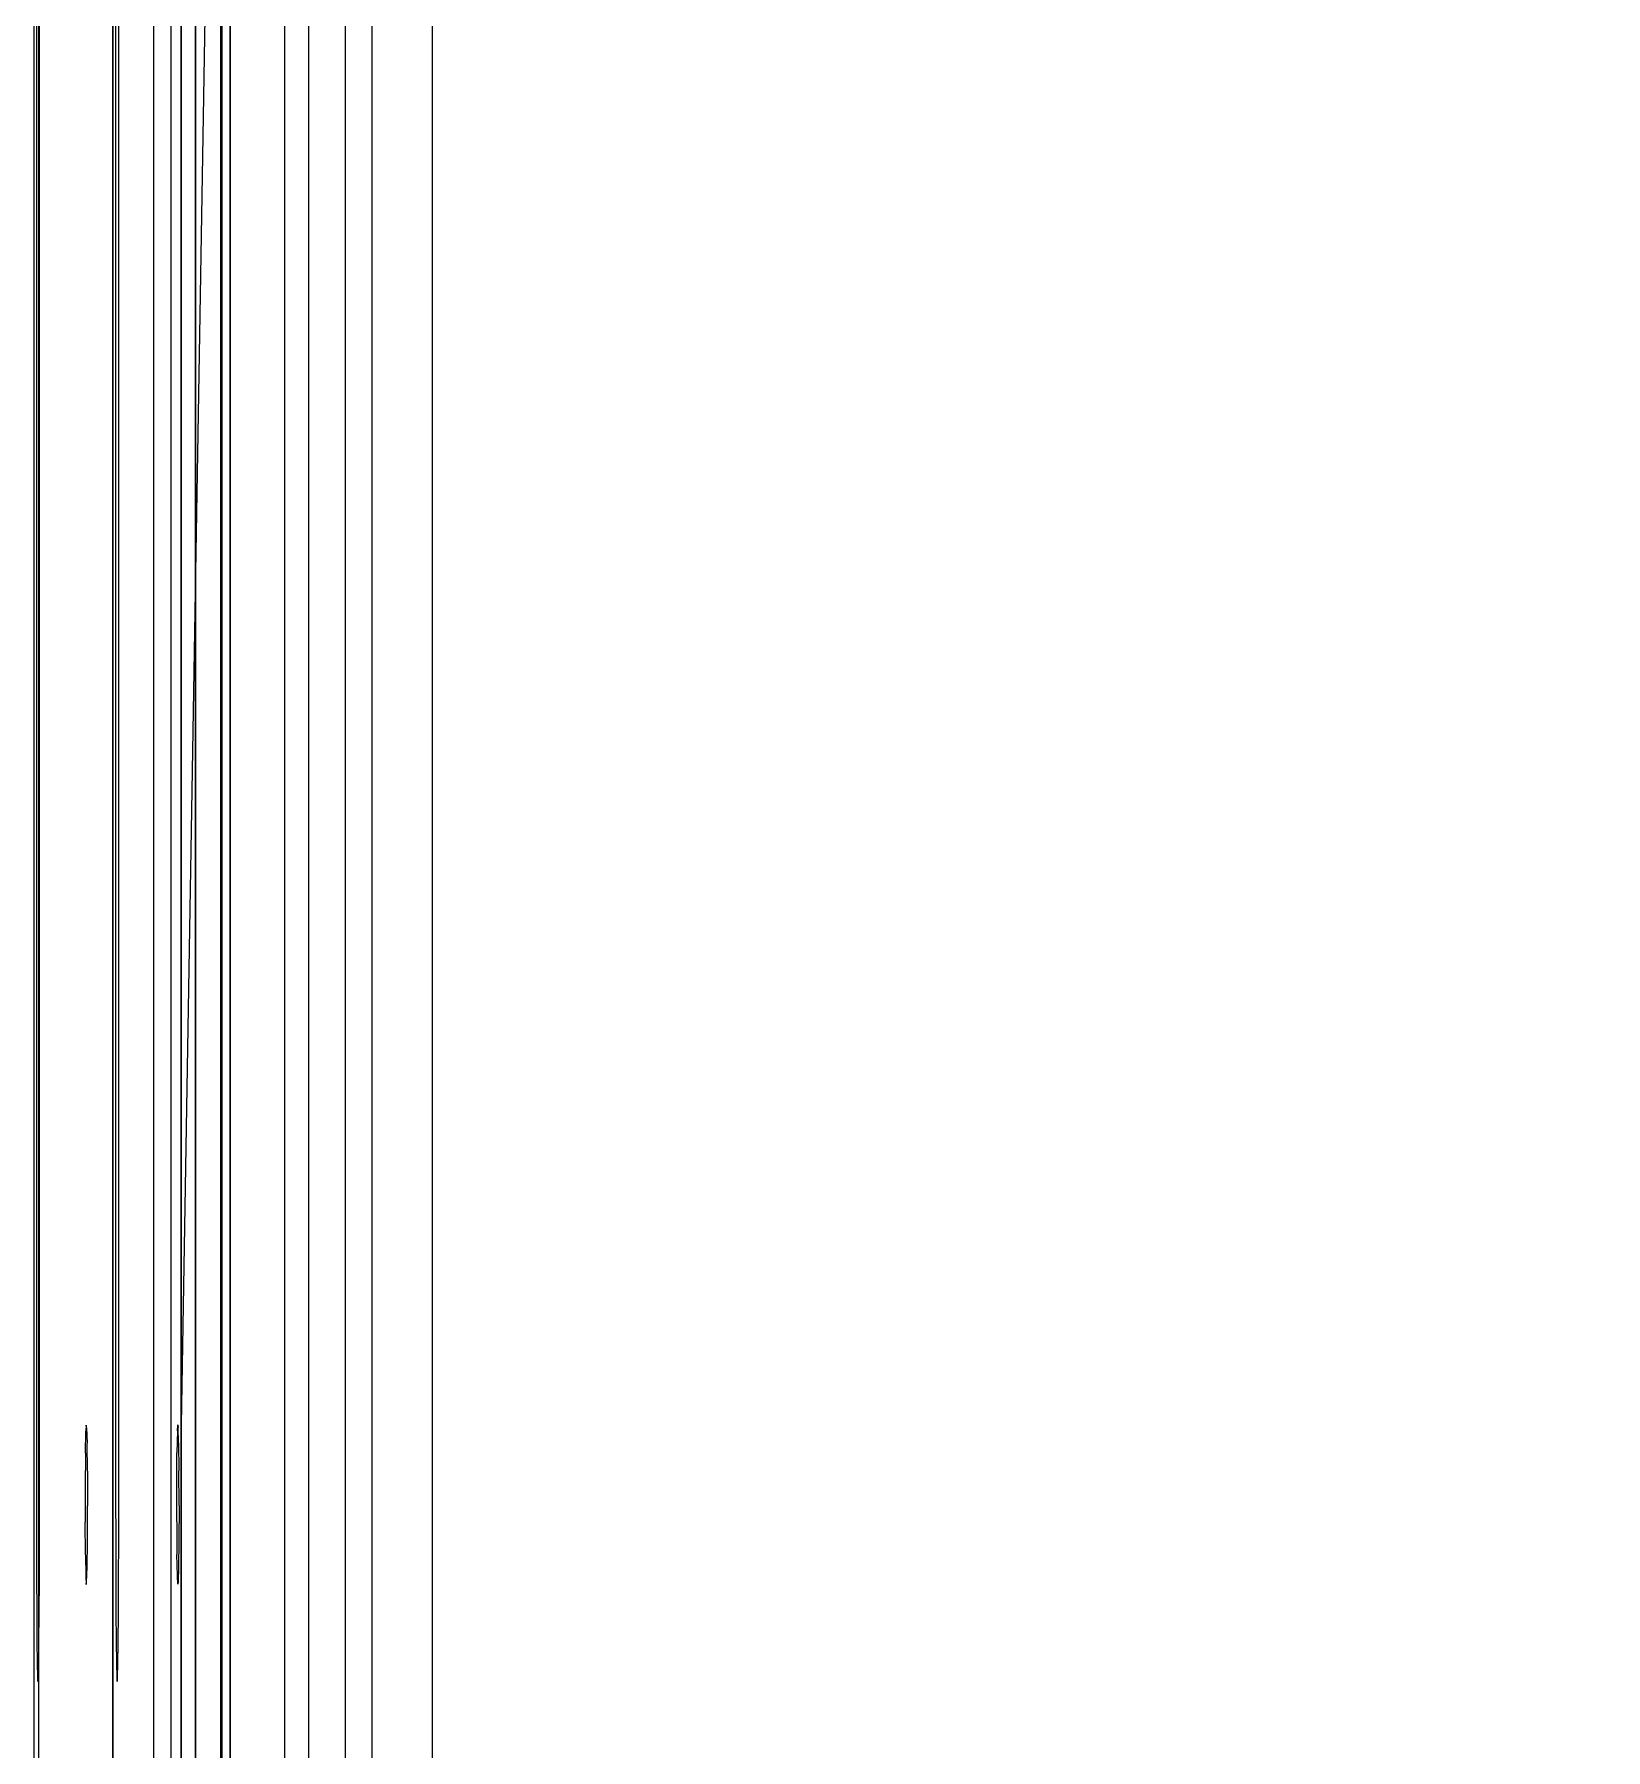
# Model space of a CAD drawing. Extents: x 0 to 230, y -306 to 0.
# Drawn here: x -0.1 to 69.2, y -151.1 to -75.5 of the extents above; entities that cross this region are included whole.
import ezdxf

# ---------------------------------------------------------------- set-up
doc = ezdxf.new("R2010")
doc.units = 0
doc.header["$MEASUREMENT"] = 0
for name, color, linetype in [('Layer1', 252, 'CONTINUOUS'), ('Layer2', 252, 'CONTINUOUS'), ('Layer3', 254, 'CONTINUOUS')]:
    doc.layers.add(name, color=color, linetype=linetype)

msp = doc.modelspace()

# ---------------------------------------------------------------- linework, layer by layer
at = {"layer": 'Layer1', "linetype": 'Continuous'}
for points, invisible_edges in [([(0, -140.092, 219.989), (0, -3.003, 219.989), (0.074, -3.003, 220.376), (0.074, -140.092, 220.376)], 15), ([(0.074, -140.092, 220.376), (0.074, -3.003, 220.376), (0.291, -3.003, 220.705), (0.291, -140.092, 220.705)], 15), ([(0.618, -140.092, 220.924), (0.291, -140.092, 220.705), (0.291, -3.003, 220.705), (0.618, -3.003, 220.924)], 15), ([(0.618, -3.003, 220.924), (1.004, -3.003, 221.002), (1.004, -140.092, 221.002), (0.618, -140.092, 220.924)], 15), ([(1.004, -3.003, 221.002), (6.378, -34.209, 221.002), (6.378, -271.791, 221.002), (1.004, -302.996, 221.002)], 15), ([(1.004, -140.092, 221.002), (5.003, -140.092, 221.002), (5.003, -3.003, 221.002), (1.004, -3.003, 221.002)], 15), ([(0.645, -18.9, 203.062), (0.278, -18.939, 203.426), (0.776, -140.092, 202.999), (1.144, -140.092, 202.929)], 15), ([(1.144, -140.092, 202.929), (4.007, -138.742, 202.929), (1.144, -18.886, 202.929), (0.645, -18.9, 203.062)], 15), ([(4.007, -138.742, 202.929), (5.858, -138.742, 202.929), (5.858, -18.886, 202.929), (1.144, -18.886, 202.929)], 15), ([(0.14, -18.992, 203.924), (0, -18.992, 219.989), (0, -140.092, 219.989), (0.14, -140.092, 203.924)], 5), ([(0.278, -18.939, 203.426), (0.14, -18.992, 203.924), (0.278, -140.092, 203.426), (0.437, -140.092, 203.22)], 15), ([(0.278, -140.092, 203.426), (0.14, -140.092, 203.924), (0.14, -18.992, 203.924)], 15), ([(0.776, -140.092, 202.999), (0.645, -140.092, 203.062), (0.278, -18.939, 203.426)], 15), ([(0.278, -18.939, 203.426), (0.645, -140.092, 203.062), (0.437, -140.092, 203.22)], 15), ([(3.633, -18.992, 203.924), (3.493, -18.992, 219.989), (3.493, -140.092, 219.989), (3.633, -140.092, 203.924)], 5), ([(36.657, -21.097, 2.254), (17.748, -153.146, 2.254), (17.749, -115.244, 2.254)], 15), ([(36.657, -21.097, 2.254), (36.657, -284.905, 2.254), (17.748, -153.146, 2.254)], 15), ([(36.657, -21.097, 2.254), (17.749, -115.244, 2.254), (17.752, -39.051, 2.254)], 15), ([(36.657, -284.905, 2.254), (36.657, -21.097, 2.254), (56.578, -21.097, 2.254)], 15), ([(56.578, -21.097, 2.254), (56.578, -284.905, 2.254), (36.657, -284.905, 2.254)], 15), ([(56.578, -284.905, 2.254), (115, -21.097, 2.254), (56.578, -21.097, 2.254)], 15), ([(115, -21.097, 2.254), (115, -284.906, 2.254), (56.578, -284.905, 2.254)], 15), ([(10.421, -276.171, 130.48), (8.522, -273.659, 192.621), (8.522, -32.379, 192.621), (10.421, -29.943, 130.479)], 15), ([(11.508, -32.252, 127.489), (10.421, -29.943, 130.479), (10.421, -276.171, 130.48), (11.508, -273.745, 127.489)], 15), ([(6.106, -34.209, 202.628), (8.522, -32.379, 192.621), (8.522, -273.659, 192.621), (6.106, -271.791, 202.628)], 15), ([(13.066, -34.864, 88.68), (13.066, -271.134, 88.68), (11.508, -273.745, 127.489), (11.508, -32.252, 127.489)], 15), ([(6.106, -271.791, 202.628), (6.106, -34.209, 202.628), (1.413, -33.003, 202.628)], 15), ([(5.003, -140.092, 221.002), (5.389, -140.092, 220.924), (5.352, -33.828, 220.939), (5.003, -33.828, 221.002)], 15), ([(5.352, -33.828, 220.939), (5.716, -33.828, 220.705), (5.716, -140.092, 220.705), (5.389, -140.092, 220.924)], 15), ([(5.716, -140.092, 220.705), (5.933, -140.092, 220.376), (5.947, -33.828, 220.339), (5.716, -33.828, 220.705)], 15), ([(5.947, -33.828, 220.339), (6.007, -33.828, 219.989), (6.007, -140.092, 219.989), (5.933, -140.092, 220.376)], 15), ([(6.236, -136.816, 212.034), (6.102, -136.816, 202.358), (6.106, -34.209, 202.628), (8.114, -34.209, 221.002)], 15), ([(8.114, -34.209, 221.002), (6.378, -136.816, 221.002), (6.236, -136.816, 212.034)], 15), ([(6.378, -34.209, 221.002), (8.114, -34.209, 221.002), (6.378, -136.816, 221.002)], 13), ([(14.223, -270.776, 84.866), (13.066, -271.134, 88.68), (13.066, -34.864, 88.68), (14.223, -35.221, 84.866)], 15), ([(15.755, -268.208, 46.705), (15.755, -37.789, 46.705), (14.223, -35.221, 84.866), (14.223, -270.776, 84.866)], 15), ([(17.019, -37.658, 42.803), (15.755, -37.789, 46.705), (15.755, -268.208, 46.705), (17.019, -268.339, 42.803)], 15), ([(17.019, -37.658, 42.688), (17.019, -268.339, 42.688), (17.752, -266.949, 21.08), (17.752, -39.049, 21.08)], 15), ([(17.752, -39.049, 2.254), (17.752, -266.949, 2.254), (17.752, -266.949, 21.08), (17.752, -39.049, 21.08)], 15), ([(2.182, -137.093, 210.701), (6.216, -137.081, 210.701), (6.236, -136.819, 212.034), (2.201, -136.831, 212.034)], 5), ([(6.236, -136.819, 212.034), (6.25, -136.939, 212.944), (2.215, -136.951, 212.944), (2.201, -136.831, 212.034)], 10), ([(2.613, -169.499, 202.628), (2.692, -166.747, 208.604), (2.692, -139.567, 208.604), (2.609, -136.816, 202.358)], 15), ([(2.885, -169.474, 221.002), (2.885, -136.816, 221.002), (2.795, -140.286, 215.548), (2.795, -166.028, 215.548)], 15), ([(6.106, -169.499, 202.628), (6.185, -166.747, 208.604), (6.185, -139.567, 208.604), (6.102, -136.816, 202.358)], 15), ([(6.102, -136.816, 202.358), (6.102, -136.816, 202.358), (6.185, -139.567, 208.604), (6.196, -138.129, 209.295)], 15), ([(6.236, -136.816, 212.034), (6.213, -137.184, 210.469), (6.196, -138.129, 209.295), (6.102, -136.816, 202.358)], 15), ([(6.236, -136.816, 212.034), (6.249, -136.917, 212.873), (6.269, -137.597, 214.243), (6.378, -136.816, 221.002)], 15), ([(6.269, -137.597, 214.243), (6.282, -138.681, 215.138), (6.288, -140.286, 215.548), (6.378, -136.816, 221.002)], 15), ([(6.378, -169.474, 221.002), (6.378, -136.816, 221.002), (6.288, -140.286, 215.548), (6.288, -166.028, 215.548)], 14), ([(6.197, -138.051, 209.361), (2.162, -138.063, 209.361), (2.182, -137.093, 210.701), (6.216, -137.081, 210.701)], 5), ([(6.25, -136.939, 212.944), (2.215, -136.951, 212.944), (2.234, -137.629, 214.263), (6.269, -137.617, 214.263)], 5), ([(6.269, -137.617, 214.263), (6.283, -138.849, 215.219), (2.248, -138.861, 215.219), (2.234, -137.629, 214.263)], 10), ([(2.162, -138.063, 209.361), (2.15, -139.58, 208.604), (6.185, -139.567, 208.604), (6.197, -138.051, 209.361)], 10), ([(4.007, -141.331, 203.014), (4.007, -138.742, 202.929), (1.144, -140.092, 202.929), (1.143, -141.856, 203.107)], 15), ([(6.288, -140.377, 215.547), (6.283, -138.849, 215.219), (2.248, -138.861, 215.219), (2.253, -140.389, 215.547)], 10), ([(5.858, -141.736, 202.977), (4.007, -141.331, 203.014), (5.858, -138.742, 202.929)], 15), ([(4.007, -141.331, 203.014), (4.007, -141.331, 203.014), (5.858, -138.742, 202.929)], 15), ([(4.007, -141.331, 203.014), (4.007, -138.742, 202.929), (5.858, -138.742, 202.929)], 15), ([(2.15, -139.58, 208.604), (2.151, -141.108, 208.603), (6.185, -141.096, 208.603), (6.185, -139.567, 208.604)], 10), ([(0.074, -140.092, 220.376), (0, -140.092, 219.989), (0.002, -141.809, 219.803), (0.069, -141.733, 220.195)], 15), ([(0, -140.092, 219.989), (0.002, -141.809, 219.803), (0.138, -141.889, 204.128), (0.14, -140.092, 203.924)], 10), ([(0.291, -140.092, 220.705), (0.074, -140.092, 220.376), (0.069, -141.733, 220.195), (0.292, -141.8, 220.532)], 15), ([(0.138, -141.889, 204.128), (0.14, -140.092, 203.924), (0.212, -141.732, 203.723)], 15), ([(0.212, -141.732, 203.723), (0.14, -140.092, 203.924), (0.278, -140.092, 203.426)], 15), ([(0.212, -141.732, 203.723), (0.278, -140.092, 203.426), (0.436, -141.798, 203.392)], 15), ([(0.437, -140.092, 203.22), (0.278, -140.092, 203.426), (0.436, -141.798, 203.392)], 15), ([(0.618, -140.092, 220.924), (0.634, -141.843, 220.754), (0.292, -141.8, 220.532), (0.291, -140.092, 220.705)], 15), ([(0.645, -140.092, 203.062), (0.436, -141.798, 203.392), (0.775, -141.842, 203.175)], 15), ([(0.436, -141.798, 203.392), (0.437, -140.092, 203.22), (0.645, -140.092, 203.062)], 15), ([(1.004, -140.092, 221.002), (1.005, -141.856, 220.823), (0.634, -141.843, 220.754), (0.618, -140.092, 220.924)], 15), ([(0.775, -141.842, 203.175), (0.645, -140.092, 203.062), (0.776, -140.092, 202.999)], 15), ([(0.776, -140.092, 202.999), (0.775, -141.842, 203.175), (1.143, -141.856, 203.107)], 15), ([(0.776, -140.092, 202.999), (1.144, -140.092, 202.929), (1.143, -141.856, 203.107)], 15), ([(5.003, -140.092, 221.002), (5.001, -141.856, 220.823), (1.005, -141.856, 220.823), (1.004, -140.092, 221.002)], 15), ([(6.288, -140.377, 215.547), (6.282, -141.982, 215.137), (2.247, -141.994, 215.137), (2.253, -140.389, 215.547)], 10), ([(2.79, -141.814, 215.22), (2.795, -140.286, 215.548), (2.795, -166.004, 215.548), (2.79, -164.476, 215.22)], 15), ([(3.493, -140.092, 219.989), (3.495, -141.809, 219.803), (3.632, -141.889, 204.128), (3.633, -140.092, 203.924)], 10), ([(5.389, -140.092, 220.924), (5.373, -141.843, 220.754), (5.001, -141.856, 220.823), (5.003, -140.092, 221.002)], 15), ([(5.716, -140.092, 220.705), (5.714, -141.8, 220.532), (5.373, -141.843, 220.754), (5.389, -140.092, 220.924)], 15), ([(5.714, -141.8, 220.532), (5.937, -141.733, 220.195), (5.933, -140.092, 220.376), (5.716, -140.092, 220.705)], 15), ([(5.937, -141.733, 220.195), (6.005, -141.809, 219.803), (6.007, -140.092, 219.989), (5.933, -140.092, 220.376)], 15), ([(6.283, -141.814, 215.22), (6.288, -140.286, 215.548), (6.288, -166.004, 215.548), (6.283, -164.476, 215.22)], 15), ([(4.007, -141.331, 203.014), (1.143, -141.856, 203.107), (1.142, -142.543, 203.274), (4.004, -142.545, 203.268)], 15), ([(6.185, -141.096, 208.603), (6.196, -142.534, 209.294), (2.161, -142.546, 209.294), (2.151, -141.108, 208.603)], 10), ([(2.703, -163.703, 209.362), (2.692, -165.219, 208.605), (2.692, -141.096, 208.605), (2.703, -142.612, 209.362)], 15), ([(4.004, -142.545, 203.268), (4.007, -141.331, 203.014), (5.858, -141.736, 202.977)], 15), ([(6.197, -163.703, 209.362), (6.185, -165.219, 208.605), (6.185, -141.096, 208.605), (6.197, -142.612, 209.362)], 15), ([(0.069, -141.733, 220.195), (0.002, -141.809, 219.803), (0.007, -143.524, 219.219), (0.074, -143.308, 219.713)], 15), ([(0.002, -141.809, 219.803), (0.007, -143.524, 219.219), (0.133, -143.598, 204.729), (0.138, -141.889, 204.128)], 10), ([(0.074, -143.308, 219.713), (0.297, -143.438, 220.031), (0.292, -141.8, 220.532), (0.069, -141.733, 220.195)], 15), ([(0.133, -143.598, 204.729), (0.208, -143.306, 204.204), (0.138, -141.889, 204.128)], 15), ([(0.208, -143.306, 204.204), (0.138, -141.889, 204.128), (0.212, -141.732, 203.723)], 15), ([(0.432, -143.436, 203.893), (0.208, -143.306, 204.204), (0.212, -141.732, 203.723)], 15), ([(0.432, -143.436, 203.893), (0.212, -141.732, 203.723), (0.436, -141.798, 203.392)], 15), ([(0.297, -143.438, 220.031), (0.638, -143.524, 220.24), (0.634, -141.843, 220.754), (0.292, -141.8, 220.532)], 15), ([(0.436, -141.798, 203.392), (0.432, -143.436, 203.893), (0.771, -143.522, 203.689)], 15), ([(0.771, -143.522, 203.689), (0.436, -141.798, 203.392), (0.775, -141.842, 203.175)], 15), ([(0.634, -141.843, 220.754), (1.005, -141.856, 220.823), (1.009, -143.55, 220.306), (0.638, -143.524, 220.24)], 15), ([(0.771, -143.522, 203.689), (1.142, -142.543, 203.274), (0.775, -141.842, 203.175)], 15), ([(1.142, -142.543, 203.274), (0.775, -141.842, 203.175), (1.143, -141.856, 203.107)], 15), ([(5.001, -141.856, 220.823), (4.997, -143.55, 220.306), (1.009, -143.55, 220.306), (1.005, -141.856, 220.823)], 15), ([(6.282, -141.982, 215.137), (6.269, -143.066, 214.242), (2.234, -143.079, 214.242), (2.247, -141.994, 215.137)], 10), ([(2.79, -164.476, 215.22), (2.776, -163.244, 214.264), (2.776, -143.046, 214.264), (2.79, -141.814, 215.22)], 15), ([(3.495, -141.809, 219.803), (3.5, -143.524, 219.219), (3.626, -143.598, 204.729), (3.632, -141.889, 204.128)], 10), ([(3.998, -144.453, 204.051), (4.871, -144.453, 204.051), (5.858, -141.736, 202.977), (4.002, -143.467, 203.583)], 15), ([(5.858, -141.736, 202.977), (4.004, -142.545, 203.268), (4.002, -143.467, 203.583)], 15), ([(4.871, -144.453, 204.051), (4.978, -144.448, 204.054), (5.375, -144.317, 204.131), (5.858, -141.736, 202.977)], 15), ([(5.368, -143.524, 220.24), (4.997, -143.55, 220.306), (5.001, -141.856, 220.823), (5.373, -141.843, 220.754)], 15), ([(5.714, -141.8, 220.532), (5.373, -141.843, 220.754), (5.368, -143.524, 220.24), (5.71, -143.438, 220.031)], 15), ([(5.375, -144.317, 204.131), (5.582, -144.155, 204.226), (5.725, -143.973, 204.333), (5.858, -141.736, 202.977)], 15), ([(5.937, -141.733, 220.195), (5.714, -141.8, 220.532), (5.71, -143.438, 220.031), (5.933, -143.308, 219.713)], 15), ([(5.725, -143.973, 204.333), (5.873, -143.432, 204.651), (5.858, -141.736, 202.977)], 15), ([(5.933, -143.308, 219.713), (6, -143.524, 219.219), (6.005, -141.809, 219.803), (5.937, -141.733, 220.195)], 15), ([(6.283, -164.476, 215.22), (6.269, -163.244, 214.264), (6.269, -143.046, 214.264), (6.283, -141.814, 215.22)], 15), ([(0.771, -143.522, 203.689), (1.142, -142.543, 203.274), (1.139, -143.55, 203.625)], 15), ([(1.139, -143.55, 203.625), (4.002, -143.467, 203.583), (4.004, -142.545, 203.268), (1.142, -142.543, 203.274)], 15), ([(6.213, -143.479, 210.468), (6.196, -142.534, 209.294), (2.161, -142.546, 209.294), (2.179, -143.491, 210.468)], 10), ([(2.703, -163.679, 209.362), (2.723, -162.709, 210.702), (2.723, -143.582, 210.702), (2.703, -142.612, 209.362)], 15), ([(6.197, -163.679, 209.362), (6.216, -162.709, 210.702), (6.216, -143.582, 210.702), (6.197, -142.612, 209.362)], 15), ([(0.074, -143.308, 219.713), (0.007, -143.524, 219.219), (0.015, -145.063, 218.266), (0.08, -144.76, 218.94)], 15), ([(0.007, -143.524, 219.219), (0.015, -145.063, 218.266), (0.125, -145.127, 205.698), (0.133, -143.598, 204.729)], 10), ([(0.297, -143.438, 220.031), (0.074, -143.308, 219.713), (0.08, -144.76, 218.94), (0.303, -144.95, 219.226)], 15), ([(0.208, -143.306, 204.204), (0.133, -143.598, 204.729), (0.125, -145.127, 205.698), (0.201, -144.758, 204.977)], 15), ([(0.208, -143.306, 204.204), (0.201, -144.758, 204.977), (0.425, -144.947, 204.697), (0.432, -143.436, 203.893)], 15), ([(0.638, -143.524, 220.24), (0.297, -143.438, 220.031), (0.303, -144.95, 219.226), (0.645, -145.074, 219.414)], 15), ([(0.425, -144.947, 204.697), (0.764, -145.071, 204.513), (0.771, -143.522, 203.689), (0.432, -143.436, 203.893)], 15), ([(1.016, -145.112, 219.474), (1.009, -143.55, 220.306), (0.638, -143.524, 220.24), (0.645, -145.074, 219.414)], 15), ([(0.764, -145.071, 204.513), (1.132, -145.112, 204.456), (1.139, -143.55, 203.625), (0.771, -143.522, 203.689)], 15), ([(4.991, -145.112, 219.474), (4.997, -143.55, 220.306), (1.009, -143.55, 220.306), (1.016, -145.112, 219.474)], 15), ([(3.998, -144.453, 204.051), (1.132, -145.112, 204.456), (1.139, -143.55, 203.625), (4.002, -143.467, 203.583)], 15), ([(6.236, -143.847, 212.034), (6.213, -143.479, 210.468), (2.179, -143.491, 210.468), (2.201, -143.859, 212.034)], 10), ([(6.249, -143.746, 212.872), (2.214, -143.758, 212.872), (2.234, -143.079, 214.242), (6.269, -143.066, 214.242)], 5), ([(2.723, -143.582, 210.702), (2.742, -143.844, 212.034), (2.742, -162.446, 212.034), (2.723, -162.709, 210.702)], 15), ([(2.756, -143.724, 212.945), (2.776, -143.046, 214.264), (2.776, -163.244, 214.264), (2.756, -162.566, 212.945)], 15), ([(3.5, -143.524, 219.219), (3.508, -145.063, 218.266), (3.618, -145.127, 205.698), (3.626, -143.598, 204.729)], 10), ([(5.362, -145.074, 219.414), (5.368, -143.524, 220.24), (4.997, -143.55, 220.306), (4.991, -145.112, 219.474)], 15), ([(5.362, -145.074, 219.414), (5.703, -144.95, 219.226), (5.71, -143.438, 220.031), (5.368, -143.524, 220.24)], 15), ([(5.703, -144.95, 219.226), (5.926, -144.76, 218.94), (5.933, -143.308, 219.713), (5.71, -143.438, 220.031)], 15), ([(5.881, -145.002, 205.599), (5.873, -143.432, 204.651), (5.725, -143.973, 204.333)], 15), ([(5.926, -144.76, 218.94), (5.992, -145.063, 218.266), (6, -143.524, 219.219), (5.933, -143.308, 219.713)], 15), ([(6.216, -143.582, 210.702), (6.236, -143.844, 212.034), (6.236, -162.446, 212.034), (6.216, -162.709, 210.702)], 15), ([(6.25, -143.724, 212.945), (6.269, -143.046, 214.264), (6.269, -163.244, 214.264), (6.25, -162.566, 212.945)], 15), ([(2.201, -143.859, 212.034), (2.214, -143.758, 212.872), (6.249, -143.746, 212.872), (6.236, -143.847, 212.034)], 10), ([(2.742, -162.446, 212.034), (2.756, -162.566, 212.945), (2.756, -143.724, 212.945), (2.742, -143.844, 212.034)], 15), ([(5.242, -145.027, 204.482), (4.874, -145.067, 204.424), (4.978, -144.448, 204.054), (5.375, -144.317, 204.131)], 15), ([(5.581, -144.904, 204.666), (5.242, -145.027, 204.482), (5.375, -144.317, 204.131), (5.582, -144.155, 204.226)], 15), ([(5.805, -144.717, 204.947), (5.581, -144.904, 204.666), (5.582, -144.155, 204.226), (5.725, -143.973, 204.333)], 15), ([(5.881, -145.002, 205.599), (5.805, -144.717, 204.947), (5.725, -143.973, 204.333)], 15), ([(6.236, -162.446, 212.034), (6.25, -162.566, 212.945), (6.25, -143.724, 212.945), (6.236, -143.844, 212.034)], 15), ([(0.08, -144.76, 218.94), (0.015, -145.063, 218.266), (0.026, -146.35, 216.993)], 15), ([(0.015, -145.063, 218.266), (0.026, -146.35, 216.993), (0.113, -146.401, 206.984), (0.125, -145.127, 205.698)], 10), ([(0.08, -144.76, 218.94), (0.089, -146.034, 217.899), (0.1, -147.075, 216.624), (0.026, -146.35, 216.993)], 15), ([(0.08, -144.76, 218.94), (0.303, -144.95, 219.226), (0.312, -146.276, 218.142), (0.089, -146.034, 217.899)], 15), ([(0.113, -146.401, 206.984), (0.181, -147.073, 207.292), (0.192, -146.033, 206.017), (0.125, -145.127, 205.698)], 15), ([(0.192, -146.033, 206.017), (0.125, -145.127, 205.698), (0.201, -144.758, 204.977)], 15), ([(0.425, -144.947, 204.697), (0.416, -146.273, 205.779), (0.192, -146.033, 206.017), (0.201, -144.758, 204.977)], 15), ([(0.303, -144.95, 219.226), (0.645, -145.074, 219.414), (0.654, -146.434, 218.303), (0.312, -146.276, 218.142)], 15), ([(0.755, -146.431, 205.623), (0.416, -146.273, 205.779), (0.425, -144.947, 204.697), (0.764, -145.071, 204.513)], 15), ([(0.645, -145.074, 219.414), (1.016, -145.112, 219.474), (1.025, -146.482, 218.355), (0.654, -146.434, 218.303)], 15), ([(1.132, -145.112, 204.456), (0.764, -145.071, 204.513), (0.755, -146.431, 205.623), (1.124, -146.482, 205.575)], 15), ([(1.025, -146.482, 218.355), (1.016, -145.112, 219.474), (4.991, -145.112, 219.474), (4.982, -146.482, 218.355)], 15), ([(1.124, -146.482, 205.575), (1.113, -147.601, 206.947), (4.883, -146.482, 205.575), (4.874, -145.067, 204.424)], 15), ([(4.874, -145.067, 204.424), (4.871, -144.453, 204.051), (1.132, -145.112, 204.456), (1.124, -146.482, 205.575)], 15), ([(4.871, -144.453, 204.051), (3.998, -144.453, 204.051), (1.132, -145.112, 204.456)], 15), ([(3.508, -145.063, 218.266), (3.519, -146.35, 216.993), (3.607, -146.401, 206.984), (3.618, -145.127, 205.698)], 10), ([(4.874, -145.067, 204.424), (4.871, -144.453, 204.051), (4.978, -144.448, 204.054)], 15), ([(4.883, -146.482, 205.575), (5.251, -146.431, 205.623), (5.242, -145.027, 204.482), (4.874, -145.067, 204.424)], 15), ([(5.353, -146.434, 218.303), (4.982, -146.482, 218.355), (4.991, -145.112, 219.474), (5.362, -145.074, 219.414)], 15), ([(5.242, -145.027, 204.482), (5.581, -144.904, 204.666), (5.591, -146.273, 205.779), (5.251, -146.431, 205.623)], 15), ([(5.694, -146.276, 218.142), (5.353, -146.434, 218.303), (5.362, -145.074, 219.414), (5.703, -144.95, 219.226)], 15), ([(5.805, -144.717, 204.947), (5.815, -146.033, 206.017), (5.591, -146.273, 205.779), (5.581, -144.904, 204.666)], 15), ([(5.917, -146.034, 217.899), (5.694, -146.276, 218.142), (5.703, -144.95, 219.226), (5.926, -144.76, 218.94)], 15), ([(5.805, -144.717, 204.947), (5.805, -144.717, 204.947), (5.881, -145.002, 205.599), (5.815, -146.033, 206.017)], 15), ([(5.881, -145.002, 205.599), (5.815, -146.033, 206.017), (5.826, -147.073, 207.292), (5.893, -146.401, 206.984)], 15), ([(5.98, -146.35, 216.993), (5.906, -147.075, 216.624), (5.917, -146.034, 217.899), (5.926, -144.76, 218.94)], 15), ([(5.98, -146.35, 216.993), (5.98, -146.35, 216.993), (5.992, -145.063, 218.266), (5.926, -144.76, 218.94)], 15), ([(0.026, -146.35, 216.993), (0.1, -147.075, 216.624), (0.113, -147.848, 215.169), (0.039, -147.319, 215.464)], 15), ([(0.026, -146.35, 216.993), (0.039, -147.319, 215.464), (0.1, -147.354, 208.523), (0.113, -146.401, 206.984)], 10), ([(0.089, -146.034, 217.899), (0.312, -146.276, 218.142), (0.324, -147.359, 216.815), (0.1, -147.075, 216.624)], 15), ([(0.168, -147.847, 208.745), (0.1, -147.354, 208.523), (0.113, -146.401, 206.984), (0.181, -147.073, 207.292)], 15), ([(0.181, -147.073, 207.292), (0.405, -147.356, 207.105), (0.416, -146.273, 205.779), (0.192, -146.033, 206.017)], 15), ([(0.312, -146.276, 218.142), (0.654, -146.434, 218.303), (0.665, -147.544, 216.942), (0.324, -147.359, 216.815)], 15), ([(0.405, -147.356, 207.105), (0.744, -147.542, 206.984), (0.755, -146.431, 205.623), (0.416, -146.273, 205.779)], 15), ([(0.654, -146.434, 218.303), (1.025, -146.482, 218.355), (1.035, -147.601, 216.984), (0.665, -147.544, 216.942)], 15), ([(1.113, -147.601, 206.947), (0.744, -147.542, 206.984), (0.755, -146.431, 205.623), (1.124, -146.482, 205.575)], 15), ([(4.982, -146.482, 218.355), (4.971, -147.601, 216.984), (1.035, -147.601, 216.984), (1.025, -146.482, 218.355)], 15), ([(4.883, -146.482, 205.575), (4.894, -147.601, 206.947), (1.113, -147.601, 206.947)], 15), ([(3.519, -146.35, 216.993), (3.533, -147.319, 215.464), (3.593, -147.354, 208.523), (3.607, -146.401, 206.984)], 10), ([(4.883, -146.482, 205.575), (5.251, -146.431, 205.623), (5.262, -147.542, 206.984), (4.894, -147.601, 206.947)], 15), ([(5.342, -147.544, 216.942), (4.971, -147.601, 216.984), (4.982, -146.482, 218.355), (5.353, -146.434, 218.303)], 15), ([(5.591, -146.273, 205.779), (5.251, -146.431, 205.623), (5.262, -147.542, 206.984), (5.602, -147.356, 207.105)], 15), ([(5.683, -147.359, 216.815), (5.342, -147.544, 216.942), (5.353, -146.434, 218.303), (5.694, -146.276, 218.142)], 15), ([(5.815, -146.033, 206.017), (5.591, -146.273, 205.779), (5.602, -147.356, 207.105), (5.826, -147.073, 207.292)], 15), ([(5.906, -147.075, 216.624), (5.683, -147.359, 216.815), (5.694, -146.276, 218.142), (5.917, -146.034, 217.899)], 15), ([(5.826, -147.073, 207.292), (5.893, -146.401, 206.984), (5.907, -147.354, 208.523), (5.838, -147.847, 208.745)], 15), ([(5.967, -147.319, 215.464), (5.894, -147.848, 215.169), (5.906, -147.075, 216.624), (5.98, -146.35, 216.993)], 15), ([(0.039, -147.319, 215.464), (0.113, -147.848, 215.169), (0.126, -148.329, 213.595), (0.054, -147.921, 213.756)], 15), ([(0.039, -147.319, 215.464), (0.054, -147.921, 213.756), (0.085, -147.939, 210.237), (0.1, -147.354, 208.523)], 10), ([(0.155, -148.328, 210.32), (0.085, -147.939, 210.237), (0.1, -147.354, 208.523), (0.168, -147.847, 208.745)], 15), ([(0.324, -147.359, 216.815), (0.1, -147.075, 216.624), (0.113, -147.848, 215.169), (0.336, -148.163, 215.302)], 15), ([(0.168, -147.847, 208.745), (0.392, -148.16, 208.617), (0.405, -147.356, 207.105), (0.181, -147.073, 207.292)], 15), ([(0.324, -147.359, 216.815), (0.665, -147.544, 216.942), (0.677, -148.369, 215.39), (0.336, -148.163, 215.302)], 15), ([(0.732, -148.367, 208.535), (0.744, -147.542, 206.984), (0.405, -147.356, 207.105), (0.392, -148.16, 208.617)], 15), ([(3.533, -147.319, 215.464), (3.547, -147.921, 213.756), (3.578, -147.939, 210.237), (3.593, -147.354, 208.523)], 10), ([(5.614, -148.16, 208.617), (5.602, -147.356, 207.105), (5.262, -147.542, 206.984), (5.275, -148.367, 208.535)], 15), ([(5.67, -148.163, 215.302), (5.33, -148.369, 215.39), (5.342, -147.544, 216.942), (5.683, -147.359, 216.815)], 15), ([(5.826, -147.073, 207.292), (5.602, -147.356, 207.105), (5.614, -148.16, 208.617), (5.838, -147.847, 208.745)], 15), ([(5.67, -148.163, 215.302), (5.894, -147.848, 215.169), (5.906, -147.075, 216.624), (5.683, -147.359, 216.815)], 15), ([(5.838, -147.847, 208.745), (5.907, -147.354, 208.523), (5.922, -147.939, 210.237), (5.852, -148.328, 210.32)], 15), ([(5.952, -147.921, 213.756), (5.88, -148.329, 213.595), (5.894, -147.848, 215.169), (5.967, -147.319, 215.464)], 15), ([(0.054, -147.921, 213.756), (0.126, -148.329, 213.595), (0.141, -148.494, 211.957), (0.07, -148.125, 211.956)], 15), ([(0.054, -147.921, 213.756), (0.07, -148.125, 211.956), (0.085, -147.939, 210.237)], 12), ([(0.07, -148.125, 211.956), (0.141, -148.494, 211.957), (0.155, -148.328, 210.32), (0.085, -147.939, 210.237)], 15), ([(0.113, -147.848, 215.169), (0.336, -148.163, 215.302), (0.35, -148.663, 213.663), (0.126, -148.329, 213.595)], 15), ([(0.155, -148.328, 210.32), (0.378, -148.662, 210.255), (0.392, -148.16, 208.617), (0.168, -147.847, 208.745)], 15), ([(0.677, -148.369, 215.39), (0.336, -148.163, 215.302), (0.35, -148.663, 213.663), (0.691, -148.882, 213.71)], 15), ([(0.719, -148.881, 210.215), (0.378, -148.662, 210.255), (0.392, -148.16, 208.617), (0.732, -148.367, 208.535)], 15), ([(1.035, -147.601, 216.984), (0.665, -147.544, 216.942), (0.677, -148.369, 215.39), (1.047, -148.433, 215.42)], 15), ([(1.101, -148.433, 208.511), (0.732, -148.367, 208.535), (0.744, -147.542, 206.984), (1.113, -147.601, 206.947)], 15), ([(1.035, -147.601, 216.984), (1.047, -148.433, 215.42), (4.959, -148.433, 215.42), (4.971, -147.601, 216.984)], 15), ([(1.101, -148.433, 208.511), (1.113, -147.601, 206.947), (4.894, -147.601, 206.947), (4.906, -148.433, 208.511)], 15), ([(3.547, -147.921, 213.756), (3.563, -148.125, 211.956), (3.578, -147.939, 210.237)], 12), ([(4.894, -147.601, 206.947), (5.262, -147.542, 206.984), (5.275, -148.367, 208.535), (4.906, -148.433, 208.511)], 15), ([(4.959, -148.433, 215.42), (5.33, -148.369, 215.39), (5.342, -147.544, 216.942), (4.971, -147.601, 216.984)], 15), ([(5.275, -148.367, 208.535), (5.614, -148.16, 208.617), (5.628, -148.662, 210.255), (5.288, -148.881, 210.215)], 15), ([(5.316, -148.882, 213.71), (5.657, -148.663, 213.663), (5.67, -148.163, 215.302), (5.33, -148.369, 215.39)], 15), ([(5.838, -147.847, 208.745), (5.614, -148.16, 208.617), (5.628, -148.662, 210.255), (5.852, -148.328, 210.32)], 15), ([(5.88, -148.329, 213.595), (5.657, -148.663, 213.663), (5.67, -148.163, 215.302), (5.894, -147.848, 215.169)], 15), ([(5.922, -147.939, 210.237), (5.852, -148.328, 210.32), (5.866, -148.494, 211.957), (5.937, -148.125, 211.956)], 15), ([(5.937, -148.125, 211.956), (5.866, -148.494, 211.957), (5.88, -148.329, 213.595), (5.952, -147.921, 213.756)], 15), ([(0.126, -148.329, 213.595), (0.35, -148.663, 213.663), (0.364, -148.835, 211.959), (0.141, -148.494, 211.957)], 15), ([(0.155, -148.328, 210.32), (0.378, -148.662, 210.255), (0.364, -148.835, 211.959), (0.141, -148.494, 211.957)], 15), ([(0.691, -148.882, 213.71), (0.35, -148.663, 213.663), (0.364, -148.835, 211.959), (0.705, -149.058, 211.962)], 15), ([(0.364, -148.835, 211.959), (0.705, -149.058, 211.962), (0.719, -148.881, 210.215), (0.378, -148.662, 210.255)], 15), ([(0.677, -148.369, 215.39), (1.047, -148.433, 215.42), (1.06, -148.951, 213.726), (0.691, -148.882, 213.71)], 15), ([(1.06, -148.951, 213.726), (0.691, -148.882, 213.71), (0.705, -149.058, 211.962), (1.074, -149.129, 211.965)], 15), ([(0.705, -149.058, 211.962), (1.074, -149.129, 211.965), (1.088, -148.951, 210.204), (0.719, -148.881, 210.215)], 15), ([(0.732, -148.367, 208.535), (1.101, -148.433, 208.511), (1.088, -148.951, 210.204), (0.719, -148.881, 210.215)], 15), ([(1.06, -148.951, 213.726), (1.047, -148.433, 215.42), (4.959, -148.433, 215.42), (4.946, -148.951, 213.726)], 15), ([(1.074, -149.129, 211.965), (1.06, -148.951, 213.726), (4.946, -148.951, 213.726), (4.933, -149.125, 211.965)], 15), ([(1.074, -149.129, 211.965), (4.933, -149.129, 211.965), (4.919, -148.951, 210.204), (1.088, -148.951, 210.204)], 15), ([(1.088, -148.951, 210.204), (4.919, -148.951, 210.204), (4.906, -148.433, 208.511), (1.101, -148.433, 208.511)], 15), ([(5.288, -148.881, 210.215), (4.919, -148.951, 210.204), (4.906, -148.433, 208.511), (5.275, -148.367, 208.535)], 15), ([(5.288, -148.881, 210.215), (4.919, -148.951, 210.204), (4.933, -149.129, 211.965), (5.302, -149.058, 211.962)], 15), ([(4.933, -149.129, 211.965), (5.302, -149.058, 211.962), (5.316, -148.882, 213.71), (4.946, -148.951, 213.726)], 15), ([(5.316, -148.882, 213.71), (4.946, -148.951, 213.726), (4.959, -148.433, 215.42), (5.33, -148.369, 215.39)], 15), ([(5.628, -148.662, 210.255), (5.288, -148.881, 210.215), (5.302, -149.058, 211.962), (5.642, -148.835, 211.959)], 15), ([(5.302, -149.058, 211.962), (5.642, -148.835, 211.959), (5.657, -148.663, 213.663), (5.316, -148.882, 213.71)], 15), ([(5.866, -148.494, 211.957), (5.642, -148.835, 211.959), (5.628, -148.662, 210.255), (5.852, -148.328, 210.32)], 15), ([(5.866, -148.494, 211.957), (5.642, -148.835, 211.959), (5.657, -148.663, 213.663), (5.88, -148.329, 213.595)], 15)]:
    msp.add_3dface(points, dxfattribs=dict(at, invisible_edges=invisible_edges))
at = {"layer": 'Layer2', "linetype": 'Continuous'}
for points in [[(7.029, -275.018, 127.621), (7.028, -30.978, 127.621), (5.155, -33.107, 188.899), (5.156, -272.889, 188.899)], [(10.936, -35.077, 85.414), (10.936, -270.921, 85.414), (8.191, -272.559, 126.219), (8.191, -33.437, 126.219)], [(13.633, -267.982, 43.244), (13.633, -38.016, 43.244), (11.996, -35.271, 84.036), (11.996, -270.727, 84.036)]]:
    msp.add_3dface(points, dxfattribs=at)
for points, invisible_edges in [([(7.14, -275.018, 127.191), (7.029, -275.018, 127.621), (7.029, -30.978, 127.621), (7.14, -30.978, 127.191)], 15), ([(7.344, -30.978, 126.92), (7.14, -30.978, 127.191), (7.14, -275.018, 127.191), (7.345, -275.018, 126.92)], 15), ([(7.483, -275.018, 126.811), (7.345, -275.018, 126.92), (7.344, -30.978, 126.92), (7.483, -30.978, 126.811)], 15), ([(7.804, -33.437, 126.674), (7.483, -30.978, 126.811), (7.483, -275.018, 126.811), (7.804, -272.559, 126.674)], 15), ([(-0.092, -33.003, 201.095), (0.095, -33.003, 190.352), (0.095, -272.997, 190.352), (-0.092, -272.997, 201.095)], 5), ([(0.015, -33.003, 201.68), (-0.092, -33.003, 201.095), (-0.092, -272.997, 201.095), (0.015, -272.997, 201.68)], 15), ([(0.339, -272.997, 202.177), (0.015, -272.997, 201.68), (0.015, -33.003, 201.68), (0.339, -33.003, 202.177)], 15), ([(0.095, -272.997, 190.352), (0.306, -272.997, 189.61), (0.306, -33.003, 189.61), (0.095, -33.003, 190.352)], 15), ([(0.306, -33.003, 189.61), (0.856, -33.003, 189.069), (0.856, -272.997, 189.069), (0.306, -272.997, 189.61)], 15), ([(0.831, -33.003, 202.51), (0.339, -33.003, 202.177), (0.339, -272.997, 202.177), (0.831, -272.997, 202.51)], 15), ([(1.413, -272.997, 202.628), (0.831, -272.997, 202.51), (0.831, -33.003, 202.51), (1.413, -33.003, 202.628)], 15), ([(0.856, -272.997, 189.069), (1.601, -272.997, 188.872), (1.601, -33.003, 188.872), (0.856, -33.003, 189.069)], 15), ([(1.413, -272.997, 202.628), (6.106, -271.791, 202.628), (1.413, -33.003, 202.628)], 15), ([(1.413, -272.997, 202.628), (1.413, -272.997, 202.628), (6.106, -34.209, 202.628), (1.413, -33.003, 202.628)], 15), ([(1.601, -272.997, 188.872), (1.601, -33.003, 188.872), (5.155, -33.107, 188.899)], 15), ([(5.156, -272.889, 188.899), (1.601, -272.997, 188.872), (5.155, -33.107, 188.899)], 15), ([(7.948, -272.559, 126.616), (7.804, -272.559, 126.674), (7.804, -33.437, 126.674), (7.947, -33.437, 126.616)], 15), ([(8.072, -33.437, 126.51), (7.947, -33.437, 126.616), (7.948, -272.559, 126.616), (8.072, -272.559, 126.51)], 15), ([(8.156, -272.559, 126.37), (8.072, -272.559, 126.51), (8.072, -33.437, 126.51), (8.156, -33.437, 126.37)], 15), ([(8.191, -33.437, 126.219), (8.156, -33.437, 126.37), (8.156, -272.559, 126.37), (8.191, -272.559, 126.219)], 15), ([(11.037, -270.922, 85.015), (10.936, -270.921, 85.414), (10.936, -35.074, 85.414), (11.036, -35.074, 85.015)], 15), ([(11.288, -35.074, 84.69), (11.036, -35.074, 85.015), (11.037, -270.922, 85.015), (11.289, -270.922, 84.69)], 15), ([(11.642, -270.728, 84.495), (11.289, -270.922, 84.69), (11.288, -35.074, 84.69), (11.642, -35.268, 84.495)], 15), ([(11.777, -35.268, 84.43), (11.642, -35.268, 84.495), (11.642, -270.728, 84.495), (11.778, -270.728, 84.43)], 15), ([(11.892, -270.728, 84.322), (11.778, -270.728, 84.43), (11.777, -35.268, 84.43), (11.892, -35.268, 84.322)], 15), ([(11.967, -35.268, 84.183), (11.892, -35.268, 84.322), (11.892, -270.728, 84.322), (11.967, -270.728, 84.183)], 15), ([(11.996, -270.727, 84.036), (11.967, -270.728, 84.183), (11.967, -35.268, 84.183), (11.995, -35.268, 84.036)], 15), ([(13.744, -267.982, 42.825), (13.634, -267.981, 43.244), (13.633, -38.014, 43.244), (13.744, -38.014, 42.825)], 15), ([(13.889, -38.014, 42.614), (13.744, -38.014, 42.825), (13.744, -267.982, 42.825), (13.889, -267.982, 42.614)], 15), ([(14.021, -267.982, 42.491), (13.889, -267.982, 42.614), (13.889, -38.014, 42.614), (14.021, -38.014, 42.491)], 15), ([(14.405, -38.014, 42.307), (14.021, -38.014, 42.491), (14.021, -267.982, 42.491), (14.406, -267.982, 42.307)], 15), ([(14.551, -267.982, 42.248), (14.406, -267.982, 42.307), (14.405, -38.014, 42.307), (14.55, -38.015, 42.248)], 15), ([(14.55, -38.015, 42.248), (14.678, -38.015, 42.137), (14.678, -267.982, 42.137), (14.551, -267.982, 42.248)], 15), ([(14.762, -267.982, 41.989), (14.678, -267.982, 42.137), (14.678, -38.015, 42.137), (14.762, -38.015, 41.989)], 15), ([(14.792, -38.015, 41.836), (14.762, -38.015, 41.989), (14.762, -267.982, 41.989), (14.792, -267.981, 41.836)], 15), ([(14.792, -267.982, 41.72), (16.109, -265.412, 2.871), (16.109, -40.586, 2.871), (14.792, -38.016, 41.72)], 6), ([(16.109, -40.216, 2.871), (16.468, -40.216, 1.341), (16.468, -265.412, 1.341), (16.109, -265.412, 2.871)], 10), ([(16.468, -265.412, 1.341), (17.466, -265.412, -0.005), (17.466, -40.216, -0.005), (16.468, -40.216, 1.341)], 12), ([(212.534, -40.403, -0.005), (17.466, -153.146, -0.005), (17.466, -40.401, -0.005)], 15), ([(17.466, -153.146, -0.005), (212.534, -40.403, -0.005), (212.534, -153.146, -0.005)], 15)]:
    msp.add_3dface(points, dxfattribs=dict(at, invisible_edges=invisible_edges))
at = {"layer": 'Layer3', "linetype": 'Continuous'}
for points, invisible_edges in [([(2.692, -271.133, 225.115), (2.579, -271.133, 224.738), (2.579, -34.867, 224.738), (2.692, -34.867, 225.115)], 15), ([(2.579, -34.867, 224.738), (2.602, -34.867, 223.767), (2.602, -271.133, 223.767), (2.579, -271.133, 224.738)], 15), ([(2.602, -271.133, 223.767), (2.707, -271.133, 223.379), (2.707, -34.867, 223.379), (2.602, -34.867, 223.767)], 15), ([(2.975, -34.867, 225.388), (2.692, -34.867, 225.115), (2.692, -271.133, 225.115), (2.975, -271.133, 225.388)], 15), ([(2.707, -34.867, 223.379), (2.991, -34.867, 223.094), (2.991, -271.133, 223.094), (2.707, -271.133, 223.379)], 15), ([(3.355, -271.132, 225.488), (2.975, -271.133, 225.388), (2.975, -34.867, 225.388), (3.355, -34.867, 225.488)], 15), ([(2.991, -271.133, 223.094), (3.379, -271.133, 222.99), (3.379, -34.867, 222.99), (2.991, -34.867, 223.094)], 13), ([(7.016, -35.997, 225.488), (3.355, -34.867, 225.488), (3.355, -271.133, 225.488), (7.016, -270.003, 225.488)], 5), ([(5.942, -269.968, 222.99), (3.379, -271.133, 222.99), (3.379, -34.867, 222.99), (5.942, -36.032, 222.99)], 15), ([(7.563, -270.003, 225.344), (7.016, -270.003, 225.488), (7.016, -35.997, 225.488), (7.563, -35.997, 225.344)], 15), ([(7.786, -35.997, 225.177), (7.563, -35.997, 225.344), (7.563, -270.003, 225.344), (7.786, -270.003, 225.177)], 15), ([(7.786, -35.997, 225.177), (7.968, -35.997, 224.949), (7.968, -270.003, 224.949), (7.786, -270.003, 225.177)], 15), ([(7.968, -35.997, 224.949), (8.126, -35.997, 224.407), (8.126, -270.003, 224.407), (7.968, -270.003, 224.949)], 15)]:
    msp.add_3dface(points, dxfattribs=dict(at, invisible_edges=invisible_edges))
for points in [[(5.942, -36.032, 222.99), (6.378, -36.468, 206.341), (6.378, -269.532, 206.341), (5.942, -269.968, 222.99)], [(8.126, -35.997, 224.407), (8.541, -36.412, 208.561), (8.541, -269.588, 208.561), (8.126, -269.932, 224.407)], [(221.459, -269.588, 208.561), (8.541, -269.588, 208.561), (8.541, -36.283, 208.561), (221.459, -36.412, 208.561)], [(6.378, -269.532, 206.341), (6.378, -36.468, 206.341), (223.622, -36.468, 206.341), (223.622, -269.532, 206.341)]]:
    msp.add_3dface(points, dxfattribs=at)

doc.saveas('drawing.dxf')
